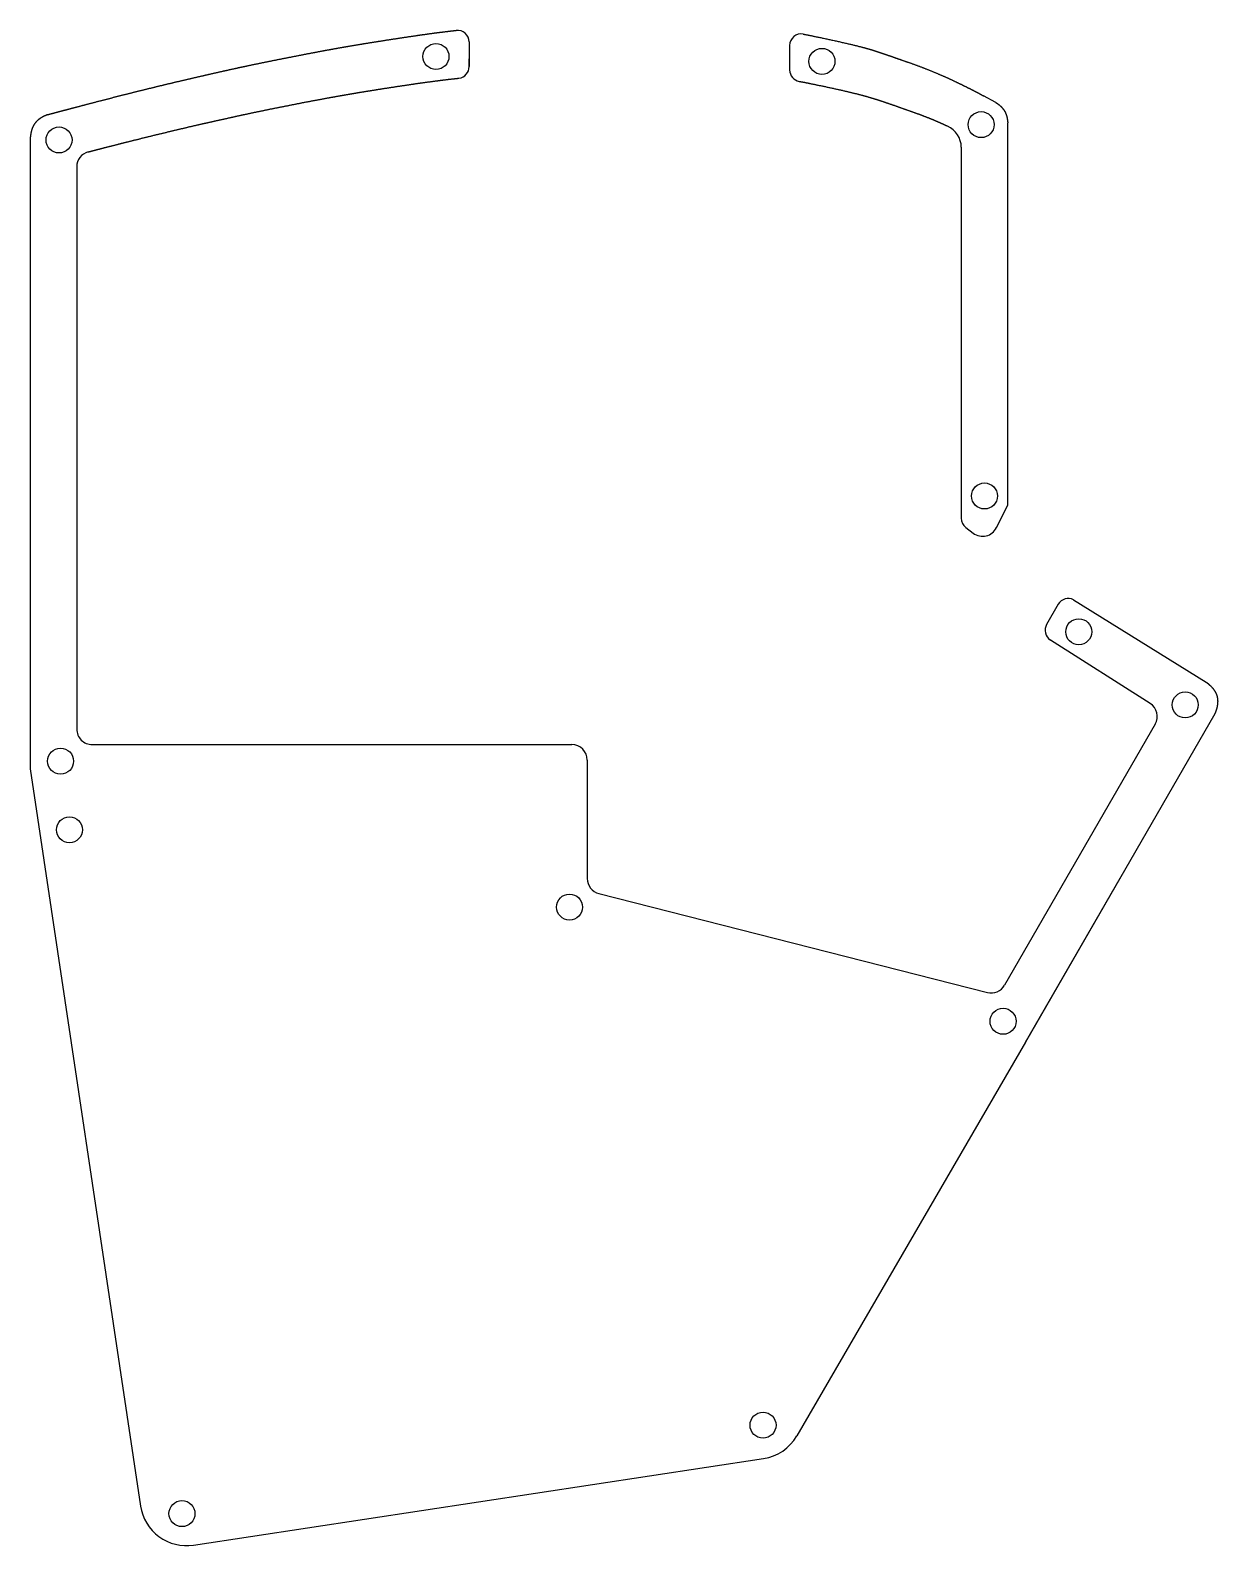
# Model space of a CAD drawing. Header units: millimetres. Extents: x 0 to 154, y -63 to 132.
import ezdxf

# ---------------------------------------------------------------- set-up
doc = ezdxf.new("R2010")
doc.units = ezdxf.units.MM
doc.layers.get('0').update_dxf_attribs({"linetype": 'CONTINUOUS'})

msp = doc.modelspace()

# ---------------------------------------------------------------- linework, layer by layer
for p, q in [((56.81, 130.87), (56.81, 127.68)), ((98.22, 130.41), (98.22, 129.16)), ((54.2, 128.99), (54.2, 128.99)), ((56.81, 127.68), (56.81, 128.69)), ((98.22, 129.16), (98.22, 127.25)), ((104.08, 128.36), (104.08, 128.36)), ((124.85, 123.05), (123.26, 123.91)), ((4.54, 122.05), (2.32, 121.45)), ((2.32, 121.45), (4.54, 122.05)), ((4.54, 122.05), (3.43, 121.75)), ((124.64, 120.18), (124.64, 120.18)), ((126.4, 71.01), (126.4, 120.43)), ((0.1, 118.56), (0.1, 36.9)), ((5.49, 118.2), (5.49, 118.2)), ((120.4, 117.25), (120.4, 71.01)), ((6.1, 114.72), (6.1, 42.06)), ((120.4, 71.01), (120.4, 69.32)), ((124.95, 68.1), (126.4, 71.01)), ((125.08, 72.19), (125.08, 72.19)), ((126.4, 71.01), (126.4, 71.01)), ((120.99, 68.13), (121.94, 67.4)), ((134.92, 58.77), (152.05, 48.13)), ((132.93, 58.19), (131.43, 55.59)), ((144.8, 45.39), (131.92, 53.57)), ((152.05, 48.13), (152.05, 48.13)), ((153.45, 46.3), (153.45, 46.3)), ((153.45, 46.3), (153.45, 46.3)), ((153.15, 44.03), (128.68, 1.6)), ((145.46, 42.7), (126, 8.97)), ((8.1, 40.06), (70.07, 40.06)), ((5.69, 37.92), (5.69, 37.92)), ((72.07, 38.06), (72.07, 22.75)), ((0.1, 36.91), (14.35, -58.36)), ((128.68, 1.6), (140.92, 22.81)), ((73.58, 20.81), (123.78, 8.03)), ((128.68, 1.6), (99.14, -49.29)), ((21.19, -63.41), (94.85, -52.21))]:
    msp.add_line(p, q)
for centre in [(52.52, 128.99), (102.4, 128.36), (122.96, 120.18), (3.81, 118.2), (123.4, 72.19), (135.58, 54.64), (149.34, 45.19), (4.01, 37.92), (5.16, 29.05), (69.78, 19.06), (125.8, 4.3), (94.78, -47.9), (19.7, -59.33)]:
    msp.add_circle(centre, 1.68)
for centre, radius, start, end in [((55.31, 130.87), 1.5, 0, 96.7609), ((99.72, 130.41), 1.5, 79.7369, 180), ((55.31, 127.68), 1.5, 277.062, 360), ((99.72, 127.25), 1.5, 180, 259.9873), ((117.4, 117.25), 3, 0, 65.6574), ((8.1, 114.72), 2, 104.7273, 179.9994), ((121.9, 69.32), 1.5, 180, 232.6439), ((123.16, 68.99), 2, 232.6439, 333.5202), ((134.23, 57.44), 1.5, 62.7211, 149.9818), ((132.73, 54.84), 1.5, 149.9818, 237.5568), ((143.73, 43.7), 2, -29.9758, 57.5568), ((8.1, 42.06), 2, 179.9994, 270), ((70.07, 38.06), 2, 0, 90), ((74.07, 22.75), 2, 180, 255.7173), ((124.27, 9.97), 2, 255.7173, 330.0242), ((93.95, -46.28), 6, 278.6414, 329.8633), ((20.29, -57.47), 6, 188.5082, 278.6414)]:
    msp.add_arc(centre, radius, start, end)
for points in [[(4.54, 122.05), (4.82, 122.13), (5.36, 122.27), (6.18, 122.49), (7.25, 122.77), (8.58, 123.12), (9.9, 123.46), (11.2, 123.8), (12.49, 124.13), (13.78, 124.45), (15.06, 124.77), (16.35, 125.08), (17.64, 125.4), (18.94, 125.7), (20.23, 126.01), (21.51, 126.3), (22.76, 126.59), (23.98, 126.87), (25.18, 127.14), (26.35, 127.4), (27.54, 127.66), (28.76, 127.92), (30.03, 128.18), (31.37, 128.45), (32.75, 128.73), (34.14, 129), (35.52, 129.27), (36.84, 129.52), (38.09, 129.76), (39.26, 129.97), (40.4, 130.18), (41.52, 130.37), (42.67, 130.56), (43.89, 130.76), (45.16, 130.96), (46.47, 131.17), (47.79, 131.37), (49.08, 131.56), (50.34, 131.75), (51.55, 131.92), (52.74, 132.08), (53.69, 132.2), (54.41, 132.28), (54.89, 132.34), (55.13, 132.36)], [(99.99, 131.88), (99.99, 131.88), (99.98, 131.89), (99.96, 131.89), (99.98, 131.89), (100.33, 131.82), (101.06, 131.67), (102.13, 131.45), (103.41, 131.17), (104.77, 130.88), (106.07, 130.58), (107.2, 130.3), (108.15, 130.05), (108.94, 129.82), (109.61, 129.6), (110.23, 129.39), (110.87, 129.17), (111.57, 128.93), (112.34, 128.66), (113.19, 128.37), (114.1, 128.05), (115.04, 127.71), (115.99, 127.34), (116.94, 126.95), (117.86, 126.56), (118.74, 126.17), (119.57, 125.78), (120.34, 125.41), (121.06, 125.06), (121.71, 124.73), (122.3, 124.43), (122.72, 124.21), (123, 124.06), (123.17, 123.96), (123.26, 123.91)], [(7.59, 116.66), (7.79, 116.71), (8.17, 116.81), (8.74, 116.96), (9.47, 117.15), (10.41, 117.39), (11.4, 117.64), (12.48, 117.92), (13.67, 118.21), (14.94, 118.53), (16.27, 118.86), (17.62, 119.18), (18.95, 119.5), (20.24, 119.81), (21.49, 120.1), (22.68, 120.37), (23.84, 120.63), (24.97, 120.88), (26.1, 121.13), (27.25, 121.39), (28.43, 121.64), (29.67, 121.9), (30.96, 122.17), (32.3, 122.43), (33.65, 122.7), (35, 122.97), (36.3, 123.22), (37.55, 123.45), (38.72, 123.67), (39.84, 123.87), (40.93, 124.06), (42.03, 124.25), (43.17, 124.44), (44.37, 124.63), (45.61, 124.83), (46.89, 125.03), (48.17, 125.22), (49.44, 125.41), (50.67, 125.59), (51.89, 125.75), (53.09, 125.91), (54.04, 126.03), (54.77, 126.11), (55.25, 126.16), (55.49, 126.19)], [(99.46, 125.77), (99.51, 125.77), (99.59, 125.75), (99.69, 125.73), (99.83, 125.71), (100.16, 125.65), (100.75, 125.53), (101.6, 125.35), (102.66, 125.13), (103.84, 124.88), (105.03, 124.61), (106.16, 124.35), (107.17, 124.1), (108.05, 123.86), (108.84, 123.63), (109.58, 123.4), (110.31, 123.16), (111.07, 122.9), (111.89, 122.62), (112.74, 122.32), (113.61, 122.02), (114.46, 121.71), (115.28, 121.41), (116.05, 121.11), (116.75, 120.83), (117.41, 120.55), (117.91, 120.32), (118.28, 120.16), (118.52, 120.04), (118.64, 119.99)], [(2.32, 121.45), (2.24, 121.43), (2.08, 121.36), (1.85, 121.26), (1.56, 121.12), (1.24, 120.9), (0.95, 120.66), (0.71, 120.39), (0.51, 120.08), (0.35, 119.75), (0.23, 119.38), (0.16, 119.06), (0.13, 118.81), (0.11, 118.64), (0.1, 118.56)], [(124.83, 123.06), (124.89, 123.03), (125, 122.95), (125.17, 122.84), (125.38, 122.67), (125.61, 122.45), (125.81, 122.22), (125.99, 121.96), (126.13, 121.69), (126.24, 121.4), (126.32, 121.09), (126.36, 120.83), (126.39, 120.63), (126.4, 120.49), (126.4, 120.43)], [(152.05, 48.13), (152.14, 48.06), (152.31, 47.93), (152.54, 47.73), (152.82, 47.45), (153.1, 47.09), (153.32, 46.71), (153.47, 46.31), (153.54, 45.89), (153.54, 45.45), (153.48, 45), (153.38, 44.62), (153.27, 44.33), (153.2, 44.13), (153.15, 44.03)]]:
    msp.add_open_spline(points, degree=5)

doc.saveas('drawing.dxf')
